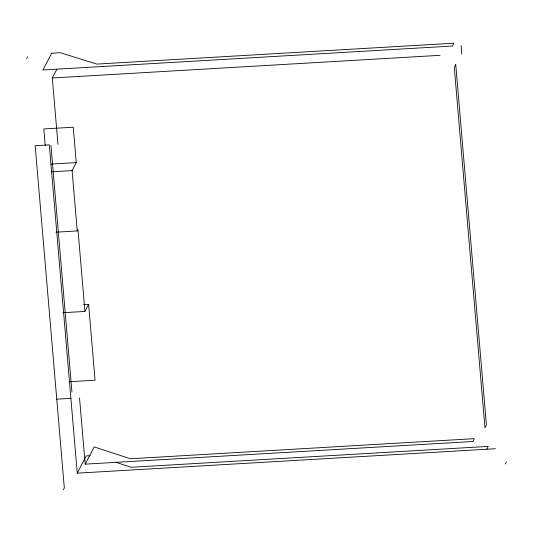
<?xml version="1.0" encoding="UTF-8"?>
<svg xmlns="http://www.w3.org/2000/svg" width="533" height="533" viewBox="0 0 533 533"><rect width="100%" height="100%" fill="white"/><g stroke="black" fill="none" stroke-linecap="round" stroke-linejoin="round"><path stroke-width="0.8" d="M26.65 58.777L27.629 56.891M57.957 144.363L52.307 77.985L56.864 69.237M55.965 232.188L77.232 230.942L72.095 170.607L76.259 162.598L73.248 127.22L43.806 128.939L45.205 145.396M77.232 230.942L77.965 229.53L84.934 311.425L62.854 312.718M84.934 311.425L88.611 304.363L83.708 304.649M63.334 489.787L64.313 487.902L56.765 399.17M495.417 448.726L77.258 473.164L86.226 455.935L90.157 455.702M85.18 464.15L94.148 446.914L130.412 458.766L474.39 438.659L472.918 441.484L85.18 464.15L79.53 397.838M486.776 449.232L488.241 446.407L131.138 467.274L115.368 462.124M505.371 463.95L506.35 462.064M70.889 398.344L56.751 399.19L35.178 145.722L49.316 144.869L77.258 473.164M52.307 77.985L440.051 55.319M50.908 164.084L76.259 162.598M51.648 171.799L72.095 170.607M68.95 381.748L95.067 380.222L88.611 304.363M461.098 45.532L461.825 54.046M50.968 145.502L71.955 392.075M51.668 53.213L42.94 69.976L452.457 46.038L453.923 43.213L96.819 64.087L60.309 52.707L51.668 53.213M455.748 64.66L454.283 67.484L484.95 427.786L486.416 424.961L455.748 64.66"/></g></svg>
